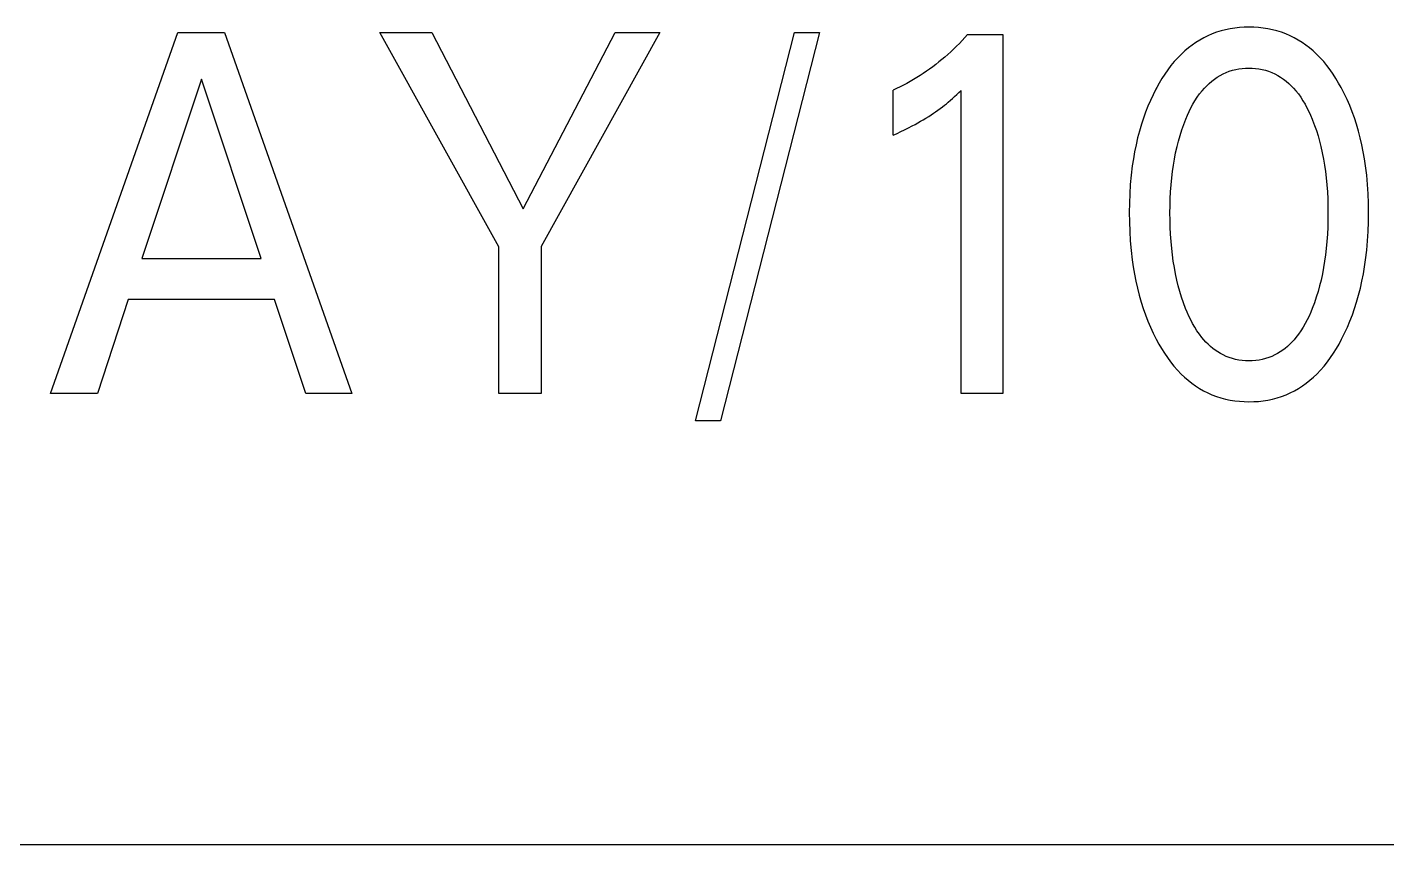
# Model space of a CAD drawing. Extents: x 0 to 420, y 0 to 297.
# Drawn here: x 159.93 to 168.22, y 169.47 to 174.45 of the extents above; entities that cross this region are included whole.
import ezdxf

# ---------------------------------------------------------------- set-up
doc = ezdxf.new("R2010")
doc.units = 0
doc.header["$LTSCALE"] = 23.1
doc.layers.add('10000_FRONT', color=7, linetype='CONTINUOUS')

msp = doc.modelspace()

# ---------------------------------------------------------------- linework, layer by layer
at = {"layer": '10000_FRONT', "color": 7, "linetype": 'CONTINUOUS'}
for p, q in [((160.072, 172.2184), (160.8484, 174.4184)), ((160.8484, 174.4184), (161.1326, 174.4184)), ((161.1326, 174.4184), (161.909, 172.2184)), ((162.8047, 173.1134), (162.0793, 174.4184)), ((162.0793, 174.4184), (162.3958, 174.4184)), ((162.3958, 174.4184), (162.9522, 173.3441)), ((162.9522, 173.3441), (163.5127, 174.4184)), ((163.7863, 174.4184), (163.0635, 173.1149)), ((163.5127, 174.4184), (163.7863, 174.4184)), ((164.0035, 172.0531), (164.6056, 174.4184)), ((164.7584, 174.4184), (164.1564, 172.0531)), ((164.6056, 174.4184), (164.7584, 174.4184)), ((167.1787, 174.4201), (167.1519, 174.4103)), ((167.2059, 174.4286), (167.1787, 174.4201)), ((167.2336, 174.4356), (167.2059, 174.4286)), ((167.2616, 174.4413), (167.2336, 174.4356)), ((167.2899, 174.4457), (167.2616, 174.4413)), ((167.3185, 174.4487), (167.2899, 174.4457)), ((167.3471, 174.4506), (167.3185, 174.4487)), ((167.3758, 174.4512), (167.3471, 174.4506)), ((167.4046, 174.4506), (167.3758, 174.4512)), ((167.4334, 174.4488), (167.4046, 174.4506)), ((167.462, 174.4457), (167.4334, 174.4488)), ((167.4903, 174.4413), (167.462, 174.4457)), ((167.5184, 174.4357), (167.4903, 174.4413)), ((167.5462, 174.4286), (167.5184, 174.4357)), ((167.5735, 174.4202), (167.5462, 174.4286)), ((167.6004, 174.4103), (167.5735, 174.4202)), ((165.5939, 174.3353), (165.5764, 174.3183)), ((165.6111, 174.3525), (165.5939, 174.3353)), ((165.628, 174.3701), (165.6111, 174.3525)), ((165.6446, 174.3879), (165.628, 174.3701)), ((165.6608, 174.4059), (165.6446, 174.3879)), ((165.6608, 174.4059), (165.8754, 174.4059)), ((165.8754, 174.4059), (165.8754, 172.2184)), ((167.0293, 174.342), (167.0069, 174.3248)), ((167.0525, 174.358), (167.0293, 174.342)), ((167.0764, 174.373), (167.0525, 174.358)), ((167.1009, 174.3867), (167.0764, 174.373)), ((167.1261, 174.3992), (167.1009, 174.3867)), ((167.1519, 174.4103), (167.1261, 174.3992)), ((167.6262, 174.3992), (167.6004, 174.4103)), ((167.6514, 174.3867), (167.6262, 174.3992)), ((167.6759, 174.373), (167.6514, 174.3867)), ((167.6998, 174.3581), (167.6759, 174.373)), ((167.723, 174.342), (167.6998, 174.3581)), ((167.7454, 174.3248), (167.723, 174.342)), ((165.5043, 174.254), (165.486, 174.2391)), ((165.5223, 174.2693), (165.5043, 174.254)), ((165.5406, 174.2853), (165.5223, 174.2693)), ((165.5587, 174.3017), (165.5406, 174.2853)), ((165.5764, 174.3183), (165.5587, 174.3017)), ((166.9422, 174.265), (166.9209, 174.2413)), ((166.9646, 174.2876), (166.9422, 174.265)), ((166.9854, 174.3067), (166.9646, 174.2876)), ((167.0069, 174.3248), (166.9854, 174.3067)), ((167.7669, 174.3067), (167.7454, 174.3248)), ((167.7876, 174.2876), (167.7669, 174.3067)), ((167.81, 174.265), (167.7876, 174.2876)), ((167.8312, 174.2413), (167.81, 174.265)), ((165.3909, 174.1694), (165.3712, 174.1565)), ((165.4104, 174.1827), (165.3909, 174.1694)), ((165.4297, 174.1963), (165.4104, 174.1827)), ((165.4487, 174.2102), (165.4297, 174.1963)), ((165.4675, 174.2245), (165.4487, 174.2102)), ((165.486, 174.2391), (165.4675, 174.2245)), ((166.8632, 174.1652), (166.8459, 174.1384)), ((166.8815, 174.1913), (166.8632, 174.1652)), ((166.9007, 174.2167), (166.8815, 174.1913)), ((166.9209, 174.2413), (166.9007, 174.2167)), ((167.2004, 174.1576), (167.2187, 174.1672)), ((167.2187, 174.1672), (167.2371, 174.1754)), ((167.2371, 174.1754), (167.256, 174.1825)), ((167.256, 174.1825), (167.2753, 174.1884)), ((167.2753, 174.1884), (167.295, 174.1932)), ((167.295, 174.1932), (167.315, 174.197)), ((167.315, 174.197), (167.3351, 174.1996)), ((167.3351, 174.1996), (167.3555, 174.2012)), ((167.3555, 174.2012), (167.3758, 174.2017)), ((167.3758, 174.2017), (167.3962, 174.2012)), ((167.3962, 174.2012), (167.4165, 174.1996)), ((167.4165, 174.1996), (167.4367, 174.197)), ((167.4367, 174.197), (167.4567, 174.1932)), ((167.4567, 174.1932), (167.4764, 174.1884)), ((167.4764, 174.1884), (167.4957, 174.1825)), ((167.4957, 174.1825), (167.5146, 174.1754)), ((167.5146, 174.1754), (167.533, 174.1672)), ((167.533, 174.1672), (167.5513, 174.1576)), ((167.8514, 174.2167), (167.8312, 174.2413)), ((167.8705, 174.1913), (167.8514, 174.2167)), ((167.8887, 174.1652), (167.8705, 174.1913)), ((167.9059, 174.1384), (167.8887, 174.1652)), ((160.9919, 174.1347), (160.6298, 173.0417)), ((161.3552, 173.0417), (160.9919, 174.1347)), ((165.2498, 174.0875), (165.2288, 174.0774)), ((165.2705, 174.0981), (165.2498, 174.0875)), ((165.2911, 174.109), (165.2705, 174.0981)), ((165.3114, 174.1203), (165.2911, 174.109)), ((165.3316, 174.132), (165.3114, 174.1203)), ((165.3515, 174.1441), (165.3316, 174.132)), ((165.3712, 174.1565), (165.3515, 174.1441)), ((166.814, 174.0832), (166.809, 174.0738)), ((166.8296, 174.111), (166.814, 174.0832)), ((166.8459, 174.1384), (166.8296, 174.111)), ((167.104, 174.0795), (167.1184, 174.0945)), ((167.1184, 174.0945), (167.1335, 174.1089)), ((167.1335, 174.1089), (167.1492, 174.1225)), ((167.1492, 174.1225), (167.1656, 174.1352)), ((167.1656, 174.1352), (167.1827, 174.1469)), ((167.1827, 174.1469), (167.2004, 174.1576)), ((167.5513, 174.1576), (167.569, 174.1469)), ((167.569, 174.1469), (167.5861, 174.1352)), ((167.5861, 174.1352), (167.6025, 174.1225)), ((167.6025, 174.1225), (167.6182, 174.1089)), ((167.6182, 174.1089), (167.6333, 174.0945)), ((167.6333, 174.0945), (167.6477, 174.0795)), ((167.9222, 174.111), (167.9059, 174.1384)), ((167.9377, 174.0832), (167.9222, 174.111)), ((167.9562, 174.0473), (167.9377, 174.0832)), ((165.2288, 174.0774), (165.2076, 174.0676)), ((165.2076, 173.7932), (165.2076, 174.0676)), ((165.5433, 173.9947), (165.5561, 174.0056)), ((165.5561, 174.0056), (165.5688, 174.0167)), ((165.5688, 174.0167), (165.5813, 174.0279)), ((165.5813, 174.0279), (165.595, 174.0405)), ((165.595, 174.0405), (165.6085, 174.0532)), ((165.6085, 174.0532), (165.622, 174.066)), ((165.622, 172.2184), (165.622, 174.066)), ((166.7752, 174.0044), (166.76, 173.9689)), ((166.7915, 174.0394), (166.7752, 174.0044)), ((166.809, 174.0738), (166.7915, 174.0394)), ((167.0341, 173.9815), (167.0468, 174.0029)), ((167.0468, 174.0029), (167.0604, 174.0239)), ((167.0604, 174.0239), (167.0749, 174.0442)), ((167.0749, 174.0442), (167.0904, 174.0638)), ((167.0904, 174.0638), (167.104, 174.0795)), ((167.6477, 174.0795), (167.6613, 174.0638)), ((167.6613, 174.0638), (167.6768, 174.0442)), ((167.6768, 174.0442), (167.6913, 174.0239)), ((167.6913, 174.0239), (167.7049, 174.0029)), ((167.7049, 174.0029), (167.7176, 173.9815)), ((167.9735, 174.0108), (167.9562, 174.0473)), ((167.9896, 173.9738), (167.9735, 174.0108)), ((165.424, 173.9075), (165.4383, 173.9168)), ((165.4383, 173.9168), (165.4525, 173.9263)), ((165.4525, 173.9263), (165.4666, 173.9359)), ((165.4666, 173.9359), (165.4806, 173.9458)), ((165.4806, 173.9458), (165.4944, 173.9559)), ((165.4944, 173.9559), (165.508, 173.9663)), ((165.508, 173.9663), (165.5199, 173.9756)), ((165.5199, 173.9756), (165.5317, 173.985)), ((165.5317, 173.985), (165.5433, 173.9947)), ((166.7459, 173.933), (166.7329, 173.8967)), ((166.76, 173.9689), (166.7459, 173.933)), ((166.991, 173.8914), (167.0008, 173.9144)), ((167.0008, 173.9144), (167.0112, 173.9371)), ((167.0112, 173.9371), (167.0223, 173.9595)), ((167.0223, 173.9595), (167.0341, 173.9815)), ((167.7176, 173.9815), (167.7294, 173.9595)), ((167.7294, 173.9595), (167.7405, 173.9371)), ((167.7405, 173.9371), (167.7509, 173.9144)), ((167.7509, 173.9144), (167.7607, 173.8914)), ((168.0045, 173.9363), (167.9896, 173.9738)), ((168.0182, 173.8984), (168.0045, 173.9363)), ((165.2777, 173.8264), (165.3009, 173.838)), ((165.3009, 173.838), (165.3238, 173.8498)), ((165.3238, 173.8498), (165.3408, 173.8589)), ((165.3408, 173.8589), (165.3577, 173.8682)), ((165.3577, 173.8682), (165.3745, 173.8777)), ((165.3745, 173.8777), (165.3911, 173.8874)), ((165.3911, 173.8874), (165.4076, 173.8973)), ((165.4076, 173.8973), (165.424, 173.9075)), ((166.7209, 173.8601), (166.7086, 173.8185)), ((166.7329, 173.8967), (166.7209, 173.8601)), ((166.9664, 173.8251), (166.9782, 173.8584)), ((166.9782, 173.8584), (166.991, 173.8914)), ((167.7607, 173.8914), (167.7636, 173.8841)), ((167.7636, 173.8841), (167.7757, 173.8525)), ((167.7757, 173.8525), (167.7868, 173.8206)), ((168.0308, 173.8601), (168.0182, 173.8984)), ((168.0431, 173.8185), (168.0308, 173.8601)), ((165.2076, 173.7932), (165.2311, 173.804)), ((165.2311, 173.804), (165.2545, 173.8151)), ((165.2545, 173.8151), (165.2777, 173.8264)), ((166.6976, 173.7766), (166.6877, 173.7344)), ((166.7086, 173.8185), (166.6976, 173.7766)), ((166.9374, 173.7232), (166.9461, 173.7574)), ((166.9461, 173.7574), (166.9557, 173.7914)), ((166.9557, 173.7914), (166.9664, 173.8251)), ((167.7868, 173.8206), (167.7969, 173.7884)), ((167.7969, 173.7884), (167.806, 173.7559)), ((167.806, 173.7559), (167.8143, 173.7232)), ((168.0541, 173.7766), (168.0431, 173.8185)), ((168.064, 173.7344), (168.0541, 173.7766)), ((166.6791, 173.692), (166.6715, 173.6493)), ((166.6877, 173.7344), (166.6791, 173.692)), ((166.9215, 173.6474), (166.9289, 173.6854)), ((166.9289, 173.6854), (166.9374, 173.7232)), ((167.8143, 173.7232), (167.8228, 173.6854)), ((167.8228, 173.6854), (167.8302, 173.6474)), ((168.0726, 173.692), (168.064, 173.7344)), ((168.0802, 173.6493), (168.0726, 173.692)), ((166.665, 173.6064), (166.6581, 173.5499)), ((166.6715, 173.6493), (166.665, 173.6064)), ((166.9097, 173.5709), (166.9151, 173.6093)), ((166.9151, 173.6093), (166.9215, 173.6474)), ((167.8302, 173.6474), (167.8366, 173.6093)), ((167.8366, 173.6093), (167.842, 173.5709)), ((168.0867, 173.6064), (168.0802, 173.6493)), ((168.0936, 173.5499), (168.0867, 173.6064)), ((166.6581, 173.5499), (166.6529, 173.4931)), ((166.9012, 173.4899), (166.9052, 173.5325)), ((166.9052, 173.5325), (166.9097, 173.5709)), ((167.842, 173.5709), (167.8465, 173.5325)), ((167.8465, 173.5325), (167.8505, 173.4899)), ((168.0988, 173.4931), (168.0936, 173.5499)), ((166.6492, 173.4363), (166.6471, 173.3793)), ((166.6529, 173.4931), (166.6492, 173.4363)), ((166.8961, 173.4046), (166.8982, 173.4473)), ((166.8982, 173.4473), (166.9012, 173.4899)), ((167.8505, 173.4899), (167.8535, 173.4473)), ((167.8535, 173.4473), (167.8556, 173.4046)), ((168.1025, 173.4363), (168.0988, 173.4931)), ((168.1046, 173.3793), (168.1025, 173.4363)), ((166.6471, 173.3793), (166.6464, 173.3223)), ((166.8945, 173.3192), (166.8949, 173.3619)), ((166.8949, 173.3619), (166.8961, 173.4046)), ((167.8556, 173.4046), (167.8568, 173.3619)), ((167.8568, 173.3619), (167.8572, 173.3192)), ((168.1053, 173.3223), (168.1046, 173.3793)), ((166.6464, 173.3223), (166.647, 173.2644)), ((166.647, 173.2644), (166.6491, 173.2064)), ((166.8948, 173.2759), (166.8945, 173.3192)), ((166.896, 173.2325), (166.8948, 173.2759)), ((167.8569, 173.2759), (167.8557, 173.2325)), ((167.8572, 173.3192), (167.8569, 173.2759)), ((168.1026, 173.2067), (168.1046, 173.2645)), ((168.1046, 173.2645), (168.1053, 173.3223)), ((166.6491, 173.2064), (166.6527, 173.1486)), ((166.8981, 173.1892), (166.896, 173.2325)), ((166.9011, 173.146), (166.8981, 173.1892)), ((167.8536, 173.1892), (167.8506, 173.146)), ((167.8557, 173.2325), (167.8536, 173.1892)), ((168.099, 173.149), (168.1026, 173.2067)), ((162.8047, 172.2184), (162.8047, 173.1134)), ((163.0635, 173.1149), (163.0635, 172.2184)), ((166.6527, 173.1486), (166.6579, 173.0909)), ((166.6579, 173.0909), (166.6647, 173.0334)), ((166.905, 173.1028), (166.9011, 173.146)), ((166.9095, 173.0638), (166.905, 173.1028)), ((167.8466, 173.1028), (167.8422, 173.0638)), ((167.8506, 173.146), (167.8466, 173.1028)), ((168.087, 173.034), (168.0938, 173.0915)), ((168.0938, 173.0915), (168.099, 173.149)), ((160.6298, 173.0417), (161.3552, 173.0417)), ((166.6647, 173.0334), (166.6711, 172.9898)), ((166.9149, 173.0248), (166.9095, 173.0638)), ((166.9212, 172.986), (166.9149, 173.0248)), ((167.8368, 173.0248), (167.8305, 172.986)), ((167.8422, 173.0638), (167.8368, 173.0248)), ((168.0806, 172.9905), (168.087, 173.034)), ((166.6711, 172.9898), (166.6785, 172.9465)), ((166.6785, 172.9465), (166.6871, 172.9033)), ((166.9284, 172.9474), (166.9212, 172.986)), ((166.9368, 172.909), (166.9284, 172.9474)), ((167.8232, 172.9474), (167.8149, 172.909)), ((167.8305, 172.986), (167.8232, 172.9474)), ((168.0646, 172.904), (168.0731, 172.9472)), ((168.0731, 172.9472), (168.0806, 172.9905)), ((166.6871, 172.9033), (166.6967, 172.8604)), ((166.6967, 172.8604), (166.7076, 172.8178)), ((166.9453, 172.8741), (166.9368, 172.909)), ((166.9549, 172.8395), (166.9453, 172.8741)), ((166.9654, 172.8052), (166.9549, 172.8395)), ((167.7968, 172.8395), (167.7863, 172.8052)), ((167.8064, 172.8741), (167.7968, 172.8395)), ((167.8149, 172.909), (167.8064, 172.8741)), ((168.0441, 172.8185), (168.0549, 172.8611)), ((168.0549, 172.8611), (168.0646, 172.904)), ((160.5467, 172.7922), (160.359, 172.2184)), ((161.437, 172.7922), (160.5467, 172.7922)), ((161.6274, 172.2184), (161.437, 172.7922)), ((166.7076, 172.8178), (166.7197, 172.7756)), ((166.7197, 172.7756), (166.7321, 172.7367)), ((166.977, 172.7713), (166.9654, 172.8052)), ((166.9897, 172.7376), (166.977, 172.7713)), ((167.7747, 172.7713), (167.762, 172.7376)), ((167.7863, 172.8052), (167.7747, 172.7713)), ((168.0196, 172.7373), (168.032, 172.7763)), ((168.032, 172.7763), (168.0441, 172.8185)), ((166.7321, 172.7367), (166.7455, 172.6983)), ((166.7455, 172.6983), (166.7602, 172.6602)), ((166.9994, 172.714), (166.9897, 172.7376)), ((167.0097, 172.6907), (166.9994, 172.714)), ((167.0208, 172.6676), (167.0097, 172.6907)), ((167.7419, 172.6907), (167.7309, 172.6676)), ((167.7523, 172.714), (167.7419, 172.6907)), ((167.762, 172.7376), (167.7523, 172.714)), ((167.9915, 172.6606), (168.0061, 172.6987)), ((168.0061, 172.6987), (168.0196, 172.7373)), ((166.7602, 172.6602), (166.776, 172.6226)), ((166.776, 172.6226), (166.793, 172.5855)), ((167.0327, 172.645), (167.0208, 172.6676)), ((167.0454, 172.6229), (167.0327, 172.645)), ((167.059, 172.6013), (167.0454, 172.6229)), ((167.0736, 172.5803), (167.059, 172.6013)), ((167.6927, 172.6013), (167.6781, 172.5803)), ((167.7063, 172.6229), (167.6927, 172.6013)), ((167.719, 172.645), (167.7063, 172.6229)), ((167.7309, 172.6676), (167.719, 172.645)), ((167.9586, 172.5856), (167.9757, 172.6229)), ((167.9757, 172.6229), (167.9915, 172.6606)), ((166.793, 172.5855), (166.8113, 172.549)), ((166.8113, 172.549), (166.8268, 172.5203)), ((166.8268, 172.5203), (166.8432, 172.4921)), ((167.0892, 172.5601), (167.0736, 172.5803)), ((167.1013, 172.5457), (167.0892, 172.5601)), ((167.1139, 172.5319), (167.1013, 172.5457)), ((167.1272, 172.5186), (167.1139, 172.5319)), ((167.141, 172.5058), (167.1272, 172.5186)), ((167.1553, 172.4938), (167.141, 172.5058)), ((167.6107, 172.5058), (167.5964, 172.4938)), ((167.6245, 172.5186), (167.6107, 172.5058)), ((167.6377, 172.5319), (167.6245, 172.5186)), ((167.6504, 172.5457), (167.6377, 172.5319)), ((167.6625, 172.5601), (167.6504, 172.5457)), ((167.6781, 172.5803), (167.6625, 172.5601)), ((167.9087, 172.4921), (167.9249, 172.5203)), ((167.9249, 172.5203), (167.9404, 172.549)), ((167.9404, 172.549), (167.9586, 172.5856)), ((166.8432, 172.4921), (166.8604, 172.4644)), ((166.8604, 172.4644), (166.8787, 172.4374)), ((166.8787, 172.4374), (166.8979, 172.4111)), ((167.1702, 172.4825), (167.1553, 172.4938)), ((167.1856, 172.4719), (167.1702, 172.4825)), ((167.2015, 172.4623), (167.1856, 172.4719)), ((167.2179, 172.4535), (167.2015, 172.4623)), ((167.2364, 172.4451), (167.2179, 172.4535)), ((167.2553, 172.4378), (167.2364, 172.4451)), ((167.2747, 172.4317), (167.2553, 172.4378)), ((167.2945, 172.4267), (167.2747, 172.4317)), ((167.3146, 172.4229), (167.2945, 172.4267)), ((167.3349, 172.4202), (167.3146, 172.4229)), ((167.4371, 172.4229), (167.4168, 172.4202)), ((167.4572, 172.4267), (167.4371, 172.4229)), ((167.4769, 172.4317), (167.4572, 172.4267)), ((167.4964, 172.4378), (167.4769, 172.4317)), ((167.5153, 172.4451), (167.4964, 172.4378)), ((167.5338, 172.4535), (167.5153, 172.4451)), ((167.5502, 172.4623), (167.5338, 172.4535)), ((167.5661, 172.4719), (167.5502, 172.4623)), ((167.5815, 172.4825), (167.5661, 172.4719)), ((167.5964, 172.4938), (167.5815, 172.4825)), ((167.8542, 172.4111), (167.8733, 172.4374)), ((167.8733, 172.4374), (167.8915, 172.4644)), ((167.8915, 172.4644), (167.9087, 172.4921)), ((166.8979, 172.4111), (166.9182, 172.3856)), ((166.9182, 172.3856), (166.9397, 172.3611)), ((166.9397, 172.3611), (166.9623, 172.3376)), ((167.3553, 172.4185), (167.3349, 172.4202)), ((167.3758, 172.418), (167.3553, 172.4185)), ((167.3964, 172.4185), (167.3758, 172.418)), ((167.4168, 172.4202), (167.3964, 172.4185)), ((167.79, 172.3376), (167.8126, 172.3611)), ((167.8126, 172.3611), (167.8339, 172.3856)), ((167.8339, 172.3856), (167.8542, 172.4111)), ((166.9623, 172.3376), (166.983, 172.318)), ((166.983, 172.318), (167.0046, 172.2993)), ((167.0046, 172.2993), (167.027, 172.2816)), ((167.027, 172.2816), (167.0503, 172.2649)), ((167.0503, 172.2649), (167.0743, 172.2495)), ((167.678, 172.2495), (167.702, 172.2649)), ((167.702, 172.2649), (167.7253, 172.2815)), ((167.7253, 172.2815), (167.7477, 172.2993)), ((167.7477, 172.2993), (167.7693, 172.318)), ((167.7693, 172.318), (167.79, 172.3376)), ((160.359, 172.2184), (160.072, 172.2184)), ((161.909, 172.2184), (161.6274, 172.2184)), ((163.0635, 172.2184), (162.8047, 172.2184)), ((165.8754, 172.2184), (165.622, 172.2184)), ((167.0743, 172.2495), (167.099, 172.2352)), ((167.099, 172.2352), (167.1244, 172.2223)), ((167.1244, 172.2223), (167.1504, 172.2108)), ((167.1504, 172.2108), (167.1773, 172.2006)), ((167.1773, 172.2006), (167.2047, 172.1919)), ((167.2047, 172.1919), (167.2325, 172.1846)), ((167.2325, 172.1846), (167.2608, 172.1788)), ((167.2608, 172.1788), (167.2893, 172.1742)), ((167.2893, 172.1742), (167.318, 172.1711)), ((167.4626, 172.1742), (167.4912, 172.1787)), ((167.4912, 172.1787), (167.5195, 172.1846)), ((167.5195, 172.1846), (167.5474, 172.1919)), ((167.5474, 172.1919), (167.5749, 172.2006)), ((167.5749, 172.2006), (167.6019, 172.2108)), ((167.6019, 172.2108), (167.6279, 172.2223)), ((167.6279, 172.2223), (167.6533, 172.2352)), ((167.6533, 172.2352), (167.678, 172.2495)), ((167.318, 172.1711), (167.3469, 172.1692)), ((167.3469, 172.1692), (167.3758, 172.1685)), ((167.3758, 172.1685), (167.4049, 172.1691)), ((167.4049, 172.1691), (167.4338, 172.171)), ((167.4338, 172.171), (167.4626, 172.1742)), ((164.1564, 172.0531), (164.0035, 172.0531)), ((203.5601, 169.4684), (134.0601, 169.4684))]:
    msp.add_line(p, q, dxfattribs=at)

doc.saveas('drawing.dxf')
